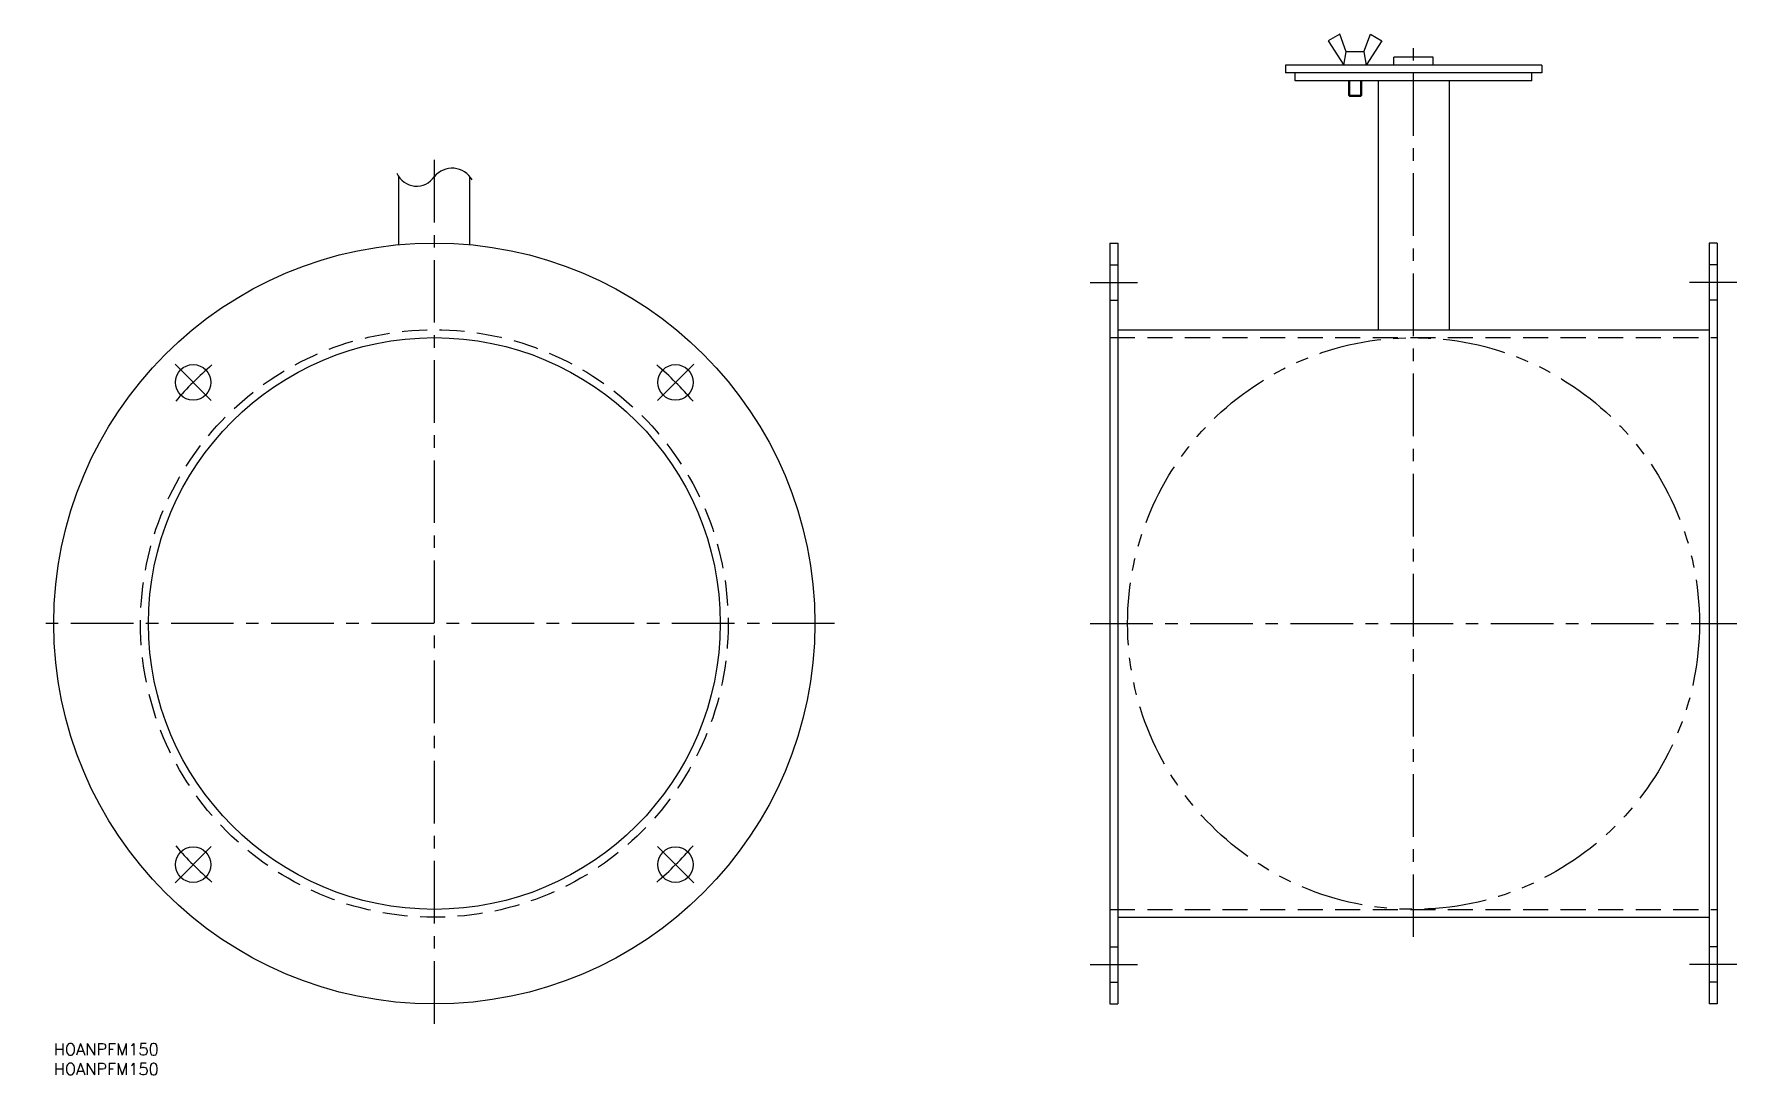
# Model space of a CAD drawing. Extents: x -5 to 427, y -8 to 256.
import ezdxf

# ---------------------------------------------------------------- set-up
doc = ezdxf.new("R2010")
doc.units = 0
doc.header["$LTSCALE"] = 0.5
for name, pattern in [('CENTER', [50.8, 31.75, -6.35, 6.35, -6.35]), ('DASHED', [19.05, 12.7, -6.35]), ('PHANTOM', [63.5, 31.75, -6.35, 6.35, -6.35, 6.35, -6.35])]:
    doc.linetypes.add(name, pattern=pattern)
for name, color, linetype in [('MSM_CENTER', 1, 'CENTER'), ('MSM_CONTINUOUS', 7, 'CONTINUOUS'), ('MSM_DASHED', 4, 'DASHED'), ('MSM_IMAGINARY', 6, 'PHANTOM'), ('MSM_NARROW', 5, 'CONTINUOUS'), ('MSM_PART_NUMBER', 7, 'CONTINUOUS')]:
    doc.layers.add(name, color=color, linetype=linetype)
doc.styles.get("Standard").update_dxf_attribs({"font": 'txt.shx', "height": 3, "bigfont": 'bigfont.shx'})

# ---------------------------------------------------------------- blocks, each defined once
blk = doc.blocks.new('*U2')
at = {"layer": 'MSM_PART_NUMBER'}
blk.add_text('HOANPFM150', height=3, dxfattribs=at).set_placement((0, -3))
blk = doc.blocks.new('*U3')
at = {"layer": 'MSM_PART_NUMBER'}
blk.add_text('HOANPFM150', height=3, dxfattribs=at).set_placement((0, -8))

msp = doc.modelspace()

# ---------------------------------------------------------------- linework, layer by layer
at = {"layer": 'MSM_CENTER'}
for p, q in [((344.78, 27), (344.78, 255.13)), ((96.5, 5), (96.5, 224.83)), ((262.78, 193), (274.78, 193)), ((426.78, 193), (414.78, 193)), ((39.93, 163.07), (30.74, 172.26)), ((153.07, 163.07), (162.26, 172.26)), ((198, 106.5), (-5, 106.5)), ((262.78, 106.5), (426.78, 106.5)), ((39.93, 49.93), (30.74, 40.74)), ((153.07, 49.93), (162.26, 40.74)), ((262.78, 20), (274.78, 20)), ((426.78, 20), (414.78, 20))]:
    msp.add_line(p, q, dxfattribs=at)
for start, end in [(130.6942, 139.3058), (40.6942, 49.3058), (220.6942, 229.3058), (310.6942, 319.3058)]:
    msp.add_arc((96.5, 106.5), 86.5, start, end, dxfattribs=at)
at = {"layer": 'MSM_CONTINUOUS'}
for p, q in [((326.06, 256), (323.14, 254.31)), ((327.7, 251.5), (326.06, 256)), ((332.2, 251.5), (333.84, 256)), ((333.84, 256), (336.76, 254.31)), ((323.14, 254.31), (327.14, 248.13)), ((327.14, 248.13), (327.7, 251.5)), ((332.2, 251.5), (327.7, 251.5)), ((332.2, 251.5), (332.76, 248.13)), ((336.76, 254.31), (332.76, 248.13)), ((377.28, 248.13), (312.28, 248.13)), ((312.28, 248.13), (312.28, 246.13)), ((377.28, 246.13), (312.28, 246.13)), ((314.78, 244.12), (314.78, 246.13)), ((339.78, 248.13), (339.78, 250.13)), ((349.78, 250.13), (339.78, 250.13)), ((349.78, 248.13), (349.78, 250.13)), ((374.78, 244.12), (374.78, 246.13)), ((377.28, 248.13), (377.28, 246.13)), ((374.78, 244.12), (314.78, 244.12)), ((328.26, 244.12), (328.26, 240.5)), ((331.64, 240.5), (331.64, 244.12)), ((335.78, 244.12), (335.78, 181)), ((353.78, 244.12), (353.78, 181)), ((328.26, 240.5), (331.64, 240.5)), ((328.51, 240.25), (328.26, 240.5)), ((328.51, 240.25), (331.39, 240.25)), ((331.39, 240.25), (331.64, 240.5)), ((87.5, 202.58), (87.5, 219.83)), ((105.5, 202.58), (105.5, 219.83)), ((267.78, 203), (269.78, 203)), ((267.78, 203), (267.78, 10)), ((269.78, 203), (269.78, 10)), ((419.78, 203), (419.78, 10)), ((421.78, 203), (419.78, 203)), ((421.78, 203), (421.78, 10)), ((269.78, 181), (419.78, 181)), ((269.78, 32), (419.78, 32)), ((267.78, 10), (269.78, 10)), ((421.78, 10), (419.78, 10))]:
    msp.add_line(p, q, dxfattribs=at)
for centre, radius in [((96.5, 106.5), 96.5), ((96.5, 106.5), 72.5), ((35.34, 167.66), 4.5), ((157.66, 167.66), 4.5), ((35.34, 45.34), 4.5), ((157.66, 45.34), 4.5)]:
    msp.add_circle(centre, radius, dxfattribs=at)
at = {"layer": 'MSM_DASHED'}
for p, q in [((267.78, 197.5), (269.78, 197.5)), ((421.78, 197.5), (419.78, 197.5)), ((267.78, 188.5), (269.78, 188.5)), ((421.78, 188.5), (419.78, 188.5)), ((267.78, 179), (421.78, 179)), ((267.78, 34), (421.78, 34)), ((267.78, 24.5), (269.78, 24.5)), ((421.78, 24.5), (419.78, 24.5)), ((267.78, 15.5), (269.78, 15.5)), ((421.78, 15.5), (419.78, 15.5))]:
    msp.add_line(p, q, dxfattribs=at)
msp.add_circle((96.5, 106.5), 74.5, dxfattribs=at)
at = {"layer": 'MSM_IMAGINARY'}
msp.add_circle((344.78, 106.5), 72.5, dxfattribs=at)
at = {"layer": 'MSM_NARROW'}
for p, q in [((328.51, 244.12), (328.51, 240.25)), ((331.39, 240.25), (331.39, 244.12))]:
    msp.add_line(p, q, dxfattribs=at)
for centre, radius, start, end in [((92, 222.84), 5.41, 203.195, 326.2219), ((101, 216.19), 5.79, 29.1152, 140.9911)]:
    msp.add_arc(centre, radius, start, end, dxfattribs=at)

# ---------------------------------------------------------------- block references
at = {"layer": 'MSM_CONTINUOUS'}
for name in ['*U2', '*U3']:
    msp.add_blockref(name, (0, 0), dxfattribs=at)

doc.saveas('drawing.dxf')
